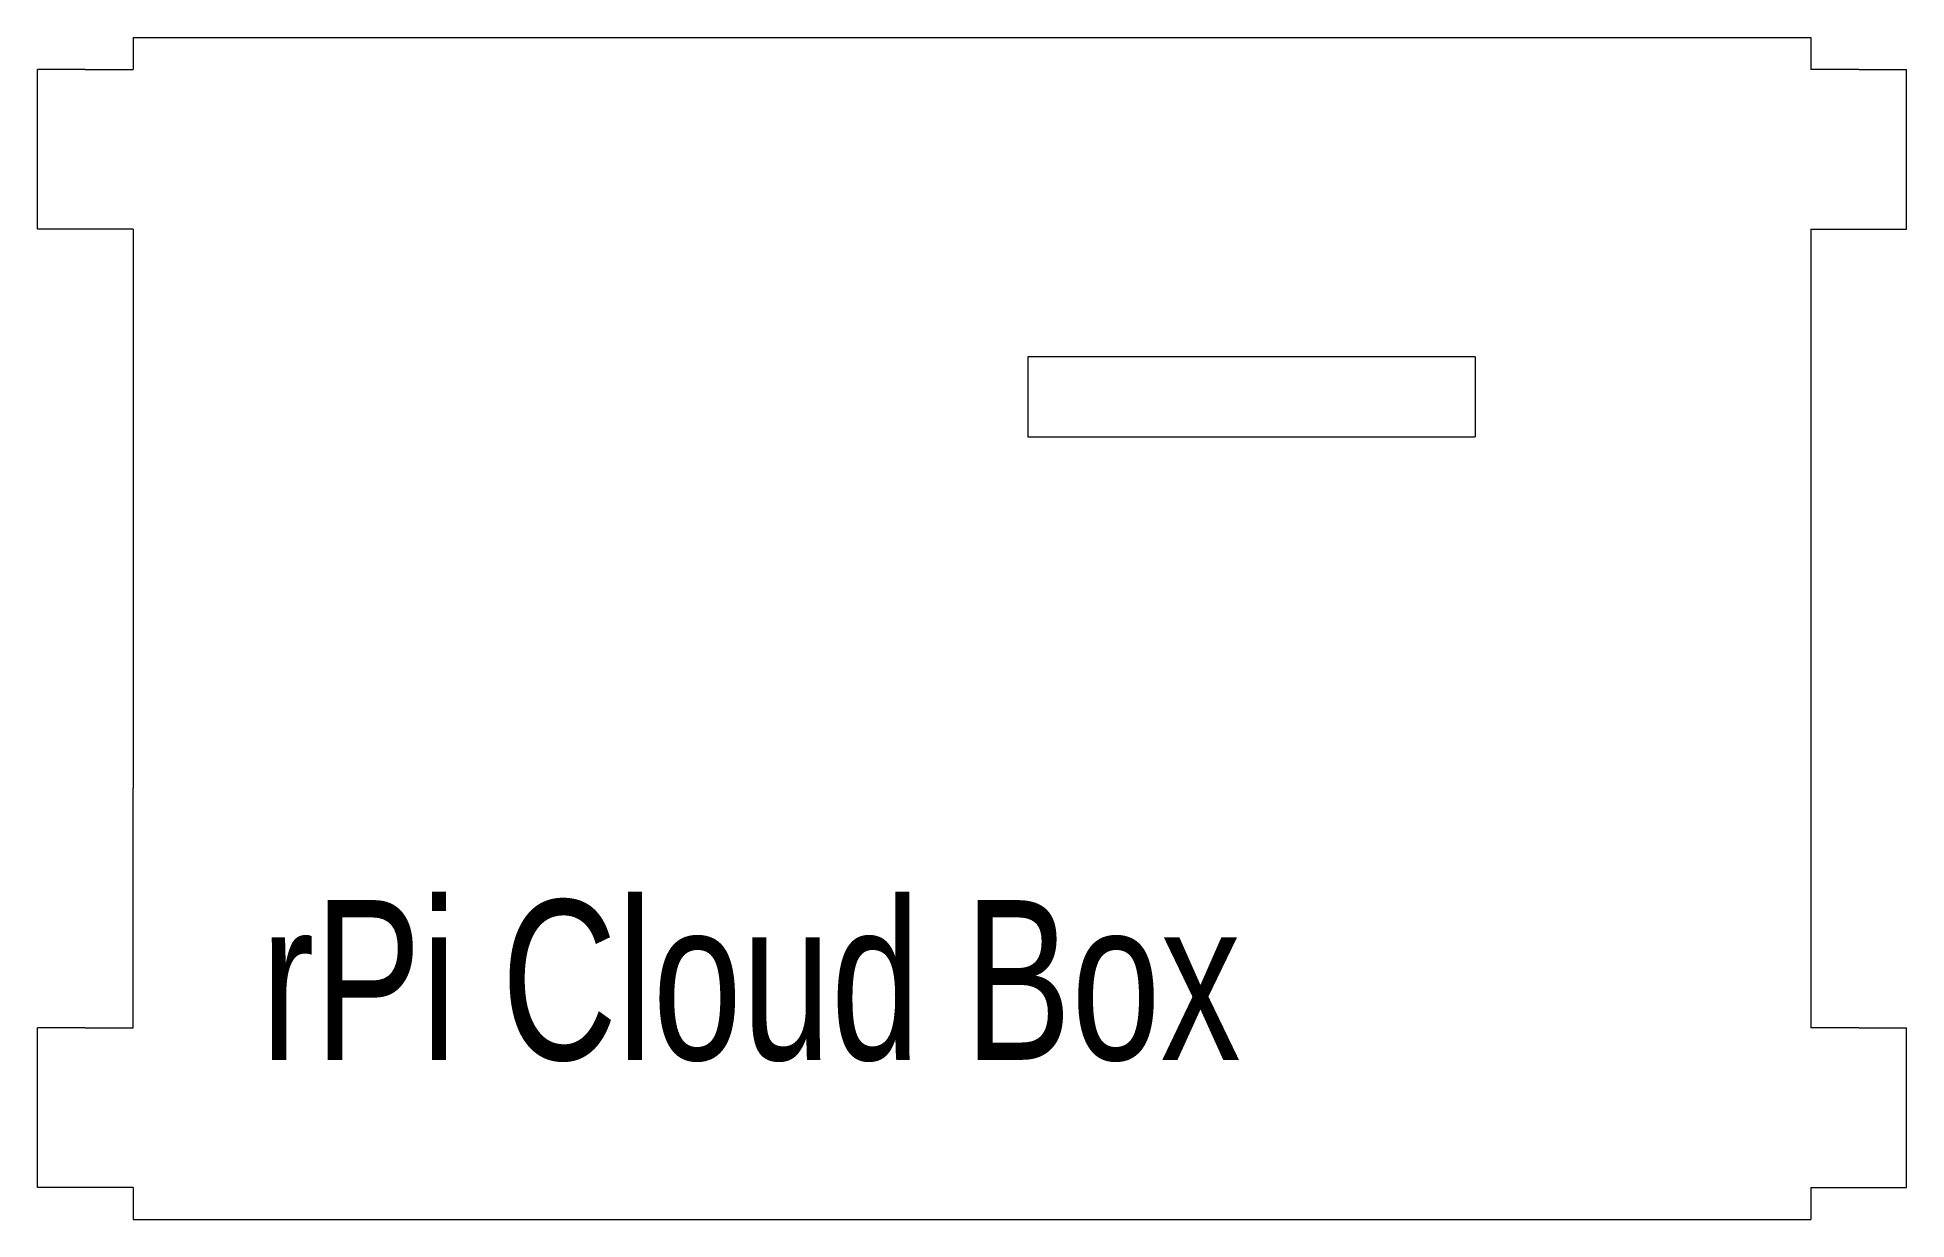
# Model space of a CAD drawing. Header units: millimetres. Extents: x -6 to 111, y 0 to 74.
import ezdxf

# ---------------------------------------------------------------- set-up
doc = ezdxf.new("R2010")
doc.units = ezdxf.units.MM
for name, color, linetype, lineweight in [('Engrave', 7, 'CONTINUOUS', 0), ('Panel', 1, 'CONTINUOUS', 0), ('SDSlot', 1, 'CONTINUOUS', 0)]:
    doc.layers.add(name, color=color, linetype=linetype, lineweight=lineweight)
doc.styles.get("Standard").update_dxf_attribs({"font": 'txt', "width": 0.75})

msp = doc.modelspace()

# ---------------------------------------------------------------- linework, layer by layer
at = {"layer": 'Panel'}
for p, q in [((0, 74), (105, 74)), ((0, 74), (0, 72)), ((105, 74), (105, 72)), ((-3, 72), (-6, 72)), ((-6, 62), (-6, 72)), ((-3, 72), (0, 72)), ((108, 72), (105, 72)), ((108, 72), (111, 72)), ((111, 62), (111, 72)), ((-3, 62), (-6, 62)), ((0, 62), (-3, 62)), ((0, 62), (0, 52)), ((105, 62), (108, 62)), ((105, 62), (105, 52)), ((108, 62), (111, 62)), ((0, 52), (0, 27)), ((105, 52), (105, 27)), ((0, 12), (0, 27)), ((105, 27), (105, 12)), ((-3, 12), (-6, 12)), ((-6, 2), (-6, 12)), ((-3, 12), (0, 12)), ((108, 12), (105, 12)), ((108, 12), (111, 12)), ((111, 2), (111, 12)), ((-3, 2), (-6, 2)), ((0, 2), (-3, 2)), ((0, 2), (0, 0)), ((105, 2), (108, 2)), ((105, 2), (105, 0)), ((108, 2), (111, 2)), ((0, 0), (105, 0))]:
    msp.add_line(p, q, dxfattribs=at)
at = {"layer": 'SDSlot'}
for p, q in [((84, 54), (56, 54)), ((56, 54), (56, 49)), ((84, 54), (84, 49)), ((56, 49), (84, 49))]:
    msp.add_line(p, q, dxfattribs=at)

# ---------------------------------------------------------------- texts
at = {"layer": 'Engrave', "insert": (8, 20), "char_height": 10, "width": 100, "attachment_point": 1}
msp.add_mtext('rPi Cloud Box', dxfattribs=at)

doc.saveas('drawing.dxf')
